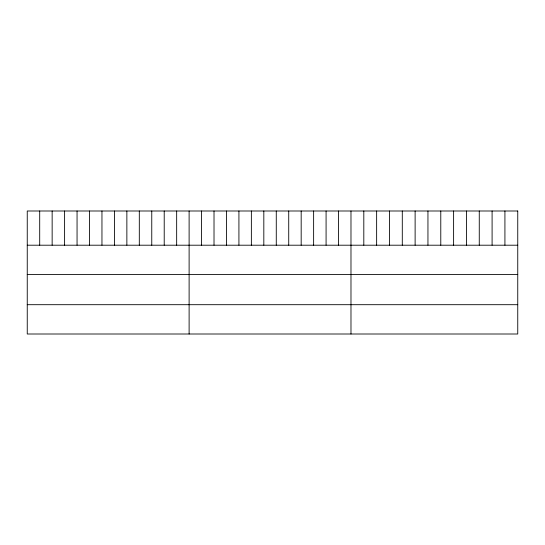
<?xml version="1.0" encoding="UTF-8"?>
<svg xmlns="http://www.w3.org/2000/svg" width="545" height="545" viewBox="0 0 545 545"><rect width="100%" height="100%" fill="white"/><g stroke="black" fill="none" stroke-linecap="round" stroke-linejoin="round"><path stroke-width="0.82" d="M27.25 245.202L517.75 245.202M27.25 274.51L517.75 274.51M27.25 304.696L517.75 304.696M504.922 210.997L504.922 245.202M492.094 210.997L492.094 245.202M479.266 210.997L479.266 245.202M466.438 210.997L466.438 245.202M453.61 210.997L453.61 245.202M440.782 210.997L440.782 245.202M427.948 210.997L427.948 245.202M415.12 210.997L415.12 245.202M402.292 210.997L402.292 245.202M389.464 210.997L389.464 245.202M376.636 210.997L376.636 245.202M363.808 210.997L363.808 245.202M350.98 210.997L350.98 334.003M338.527 210.997L338.527 245.202M326.08 210.997L326.08 245.202M313.627 210.997L313.627 245.202M301.174 210.997L301.174 245.202M288.727 210.997L288.727 245.202M276.274 210.997L276.274 245.202M263.821 210.997L263.821 245.202M251.368 210.997L251.368 245.202M238.921 210.997L238.921 245.202M226.468 210.997L226.468 245.202M214.015 210.997L214.015 245.202M201.568 210.997L201.568 245.202M189.115 210.997L189.115 334.003M176.662 210.997L176.662 245.202M164.215 210.997L164.215 245.202M151.762 210.997L151.762 245.202M139.309 210.997L139.309 245.202M126.862 210.997L126.862 245.202M114.409 210.997L114.409 245.202M101.956 210.997L101.956 245.202M89.503 210.997L89.503 245.202M77.056 210.997L77.056 245.202M64.603 210.997L64.603 245.202M52.15 210.997L52.15 245.202M39.703 210.997L39.703 245.202M517.75 210.997L27.25 210.997L27.25 334.003L517.75 334.003L517.75 210.997"/></g></svg>
